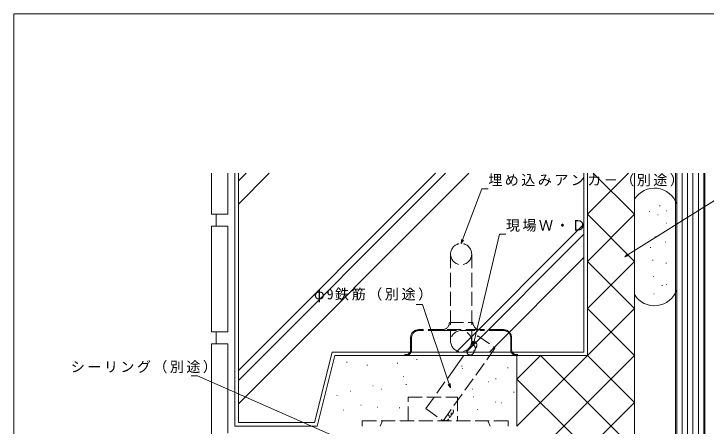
# Model space of a CAD drawing. Units: millimetres, scale not verified. Extents: x -594 to 539, y -420 to 386.
# Drawn here: x -590 to -295.5, y 206.9 to 382 of the extents above; entities that cross this region are included whole.
import ezdxf

# ---------------------------------------------------------------- set-up
doc = ezdxf.new("R2010")
doc.units = ezdxf.units.MM
doc.header["$LTSCALE"] = 2
doc.linetypes.add('DASHED1', pattern=[1.8, 1.2, -0.6])
doc.linetypes.add('DASHED3', pattern=[4, 3, -1])
for name, color, linetype, lineweight in [('0-1_YKK_ZWAK', 7, 'Continuous', 9), ('0-5_YKK_13', 4, 'Continuous', 9), ('0-6_YKK_D', 6, 'Continuous', 9), ('0-7_YSS_K', 3, 'Continuous', 9)]:
    doc.layers.add(name, color=color, linetype=linetype, lineweight=lineweight)
doc.styles.add('ＭＳ ゴシック', font='')
doc.styles.get('ＭＳ ゴシック').set_extended_font_data('MS Gothic')

msp = doc.modelspace()

# ---------------------------------------------------------------- linework, layer by layer
at = {"layer": '0-1_YKK_ZWAK'}
for p in [(-590, -367.965), (510, 382.035)]:
    msp.add_line(p, (-590, 382.035), dxfattribs=at)
at = {"layer": '0-5_YKK_13', "linetype": 'DASHED3'}
for p, q in [((-404.204, 279.953), (-404.204, 242.953)), ((-395.204, 279.953), (-395.204, 242.953)), ((-404.704, 250.853), (-394.704, 250.853)), ((-407.704, 247.853), (-417.704, 247.853)), ((-407.704, 247.453), (-417.704, 247.453)), ((-391.704, 247.853), (-407.704, 247.853)), ((-407.704, 247.453), (-391.704, 247.453)), ((-381.704, 247.853), (-391.704, 247.853)), ((-381.704, 247.453), (-391.704, 247.453)), ((-421.204, 244.353), (-421.204, 239.253)), ((-420.804, 244.353), (-420.804, 239.253)), ((-378.604, 239.253), (-378.604, 244.353)), ((-378.204, 239.253), (-378.204, 244.353)), ((-423.704, 237.253), (-423.204, 237.253)), ((-376.204, 237.253), (-375.704, 237.253)), ((-422.249, 219.151), (-401.249, 219.151)), ((-422.249, 209.151), (-422.249, 219.151)), ((-401.249, 219.151), (-401.249, 209.151)), ((-441.749, 209.151), (-379.749, 209.151)), ((-441.749, 206.851), (-441.749, 209.151)), ((-434.143, 206.851), (-433.214, 209.151)), ((-387.355, 206.851), (-388.285, 209.151)), ((-379.749, 206.851), (-379.749, 209.151))]:
    msp.add_line(p, q, dxfattribs=at)
for points in [[(-423.704, 237.253), (-423.704, 236.853), (-423.204, 236.853), (-376.204, 236.853)], [(-376.204, 236.853), (-375.704, 236.853), (-375.704, 237.253)]]:
    msp.add_lwpolyline(points, dxfattribs=at)
msp.add_circle((-399.704, 242.953), 4.5, dxfattribs=at)
for centre, radius, start, end in [((-399.704, 279.953), 4.5, 0, 180), ((-399.704, 279.953), 4.5, 180, 0), ((-407.704, 250.853), 3, 270, 0), ((-391.704, 250.853), 3, 180, 270), ((-417.704, 244.353), 3.5, 90, 180), ((-417.704, 244.353), 3.1, 90, 180), ((-381.704, 244.353), 3.5, 0, 90), ((-381.704, 244.353), 3.1, 0, 90), ((-423.204, 239.253), 2, 270, 0), ((-423.204, 239.253), 2.4, 270, 0), ((-376.204, 239.253), 2.4, 180, 270), ((-376.204, 239.253), 2, 180, 270)]:
    msp.add_arc(centre, radius, start, end, dxfattribs=at)
at = {"layer": '0-6_YKK_D'}
for p, q in [((-399.098, 286.041), (-390.855, 307.665)), ((-390.855, 307.665), (-388.155, 307.665)), ((-328.636, 279.719), (-290.793, 303.411)), ((-399.704, 284.453), (-399.524, 286.204)), ((-399.704, 284.453), (-399.098, 286.041)), ((-398.672, 285.879), (-399.704, 284.453)), ((-394.088, 242.915), (-383.344, 288.45)), ((-383.344, 288.45), (-380.644, 288.45)), ((-330.077, 278.817), (-328.878, 280.105)), ((-330.077, 278.817), (-328.636, 279.719)), ((-328.394, 279.333), (-330.077, 278.817)), ((-416.077, 258.528), (-418.777, 258.528)), ((-404.762, 224.754), (-416.077, 258.528)), ((-394.479, 241.261), (-394.532, 243.02)), ((-394.479, 241.261), (-394.088, 242.915)), ((-393.645, 242.811), (-394.479, 241.261)), ((-511.855, 228.29), (-514.555, 228.29)), ((-451.436, 201.611), (-511.855, 228.29)), ((-404.222, 223.142), (-405.194, 224.61)), ((-404.222, 223.142), (-404.762, 224.754)), ((-404.33, 224.899), (-404.222, 223.142))]:
    msp.add_line(p, q, dxfattribs=at)
at = {"layer": '0-7_YSS_K'}
for p, q in [((-505.951, 296.853), (-505.951, 314.363)), ((-498.951, 296.853), (-498.951, 314.363)), ((-495.954, 206.853), (-495.954, 314.363)), ((-396.459, 314.363), (-494.454, 216.368)), ((-481.311, 314.363), (-494.454, 301.22)), ((-406.358, 314.363), (-494.454, 226.267)), ((-491.211, 314.363), (-494.454, 311.12)), ((-410.601, 314.363), (-494.454, 230.51)), ((-494.454, 314.363), (-494.454, 208.353)), ((-347.454, 238.353), (-347.454, 314.363)), ((-345.954, 314.363), (-345.954, 236.853)), ((-345.954, 296.853), (-328.444, 314.363)), ((-345.954, 236.853), (-345.954, 314.363)), ((-325.954, 296.853), (-343.463, 314.363)), ((-325.954, 236.853), (-325.954, 314.363)), ((-308.453, 196.851), (-308.454, 314.363)), ((-307.953, 197.352), (-307.954, 314.363)), ((-305.653, 197.352), (-305.654, 314.363)), ((-303.353, 197.352), (-303.354, 314.363)), ((-301.053, 197.352), (-301.054, 314.363)), ((-298.753, 197.352), (-298.754, 314.363)), ((-296.454, 314.363), (-296.453, 197.352)), ((-295.954, 314.363), (-295.953, 196.852)), ((-325.954, 262.731), (-325.954, 303.267)), ((-315.279, 300.517), (-315.079, 300.517)), ((-307.954, 264.877), (-307.954, 301.122)), ((-319.708, 298.057), (-319.508, 298.057)), ((-312.326, 298.303), (-312.126, 298.303)), ((-498.951, 296.853), (-505.952, 296.853)), ((-503.951, 291.853), (-503.951, 296.853)), ((-345.954, 276.853), (-325.954, 296.853)), ((-325.954, 276.853), (-345.954, 296.853)), ((-316.017, 296.58), (-315.817, 296.58)), ((-498.951, 291.853), (-505.951, 291.853)), ((-505.951, 246.853), (-505.951, 291.853)), ((-498.951, 246.853), (-498.951, 291.853)), ((-347.454, 292.657), (-401.758, 238.353)), ((-312.326, 293.135), (-312.126, 293.135)), ((-347.454, 288.414), (-397.515, 238.353)), ((-317.247, 287.23), (-317.047, 287.23)), ((-319.216, 282.801), (-319.016, 282.801)), ((-312.818, 285.015), (-312.618, 285.015)), ((-347.454, 278.515), (-387.616, 238.353)), ((-318.231, 277.387), (-318.031, 277.387)), ((-345.954, 256.853), (-325.954, 276.853)), ((-325.954, 256.853), (-345.954, 276.853)), ((-312.572, 276.157), (-312.372, 276.157)), ((-317.985, 270.498), (-317.785, 270.498)), ((-314.294, 266.561), (-314.094, 266.561)), ((-312.326, 267.053), (-312.126, 267.053)), ((-317.739, 263.116), (-317.539, 263.116)), ((-325.954, 236.853), (-345.954, 256.853)), ((-345.954, 236.853), (-325.954, 256.853)), ((-498.951, 246.853), (-505.951, 246.853)), ((-503.951, 241.853), (-503.951, 246.853)), ((-505.951, 196.853), (-505.951, 241.853)), ((-498.951, 241.853), (-505.951, 241.853)), ((-498.951, 203.853), (-498.951, 241.853)), ((-462.125, 208.353), (-454.625, 238.353)), ((-460.954, 206.853), (-453.454, 236.853)), ((-347.454, 238.353), (-454.625, 238.353)), ((-453.454, 236.853), (-345.954, 236.853)), ((-375.953, 226.853), (-365.954, 236.853)), ((-375.953, 206.853), (-345.954, 236.853)), ((-375.953, 206.851), (-375.953, 236.853)), ((-330.952, 201.851), (-365.954, 236.853)), ((-360.955, 201.851), (-325.954, 236.853)), ((-325.954, 216.853), (-345.954, 236.853)), ((-325.954, 201.851), (-325.954, 236.853)), ((-448.406, 234.008), (-448.206, 234.008)), ((-439.795, 232.761), (-439.595, 232.761)), ((-426.873, 233.605), (-426.673, 233.605)), ((-418.622, 235.215), (-418.422, 235.215)), ((-399.504, 232.398), (-399.304, 232.398)), ((-399.325, 231.358), (-399.125, 231.358)), ((-379.909, 231.592), (-379.709, 231.592)), ((-424.257, 227.971), (-424.057, 227.971)), ((-385.015, 226.964), (-384.815, 226.964)), ((-350.952, 201.851), (-375.953, 226.852)), ((-437.337, 223.946), (-437.137, 223.946)), ((-423.186, 224.486), (-422.986, 224.486)), ((-388.097, 225.656), (-387.897, 225.656)), ((-446.796, 221.732), (-446.596, 221.732)), ((-433.713, 222.615), (-433.513, 222.615)), ((-394.875, 222.537), (-394.675, 222.537)), ((-377.368, 221.33), (-377.168, 221.33)), ((-452.632, 219.921), (-452.432, 219.921)), ((-394.647, 219.34), (-394.447, 219.34)), ((-442.368, 215.831), (-442.168, 215.831)), ((-385.216, 217.104), (-385.016, 217.104)), ((-382.717, 216.767), (-382.517, 216.767)), ((-340.955, 201.851), (-325.954, 216.853)), ((-449.814, 213.683), (-449.614, 213.683)), ((-435.35, 214.895), (-435.15, 214.895)), ((-425.993, 214.661), (-425.793, 214.661)), ((-392.775, 213.96), (-392.575, 213.96)), ((-495.954, 206.853), (-460.954, 206.853)), ((-494.454, 208.353), (-462.125, 208.353))]:
    msp.add_line(p, q, dxfattribs=at)
at = {"layer": '0-7_YSS_K', "linetype": 'DASHED3'}
for p, q in [((-402.132, 231.881), (-392.561, 245.269)), ((-392.561, 245.269), (-385.24, 240.035)), ((-414.712, 214.286), (-402.132, 231.881))]:
    msp.add_line(p, q, dxfattribs=at)
msp.add_lwpolyline([(-414.712, 214.286), (-407.39, 209.051), (-385.24, 240.035)], dxfattribs=at)
at = {"layer": '0-7_YSS_K'}
for centre, start, end in [((-317.454, 297.999), 18.19487, 148.21165), ((-317.454, 267.999), 211.78833, 341.80511)]:
    msp.add_arc(centre, 10, start, end, dxfattribs=at)
at = {"layer": '0-7_YSS_K', "linetype": 'DASHED3'}
for centre, start, end in [((-394.479, 241.261), 304.43626, 118.90477), ((-395.773, 238.554), 150.15138, 70.27065), ((-395.126, 239.908), 304.43626, 92.97159)]:
    msp.add_arc(centre, 1.5, start, end, dxfattribs=at)
at = {"layer": '0-7_YSS_K', "linetype": 'DASHED1'}
for centre, start in [((-405.369, 211.879), 294.43686), ((-404.497, 213.099), 294.43686), ((-406.241, 210.659), 234.43689)]:
    msp.add_arc(centre, 1.5, start, 54.43686, dxfattribs=at)

# ---------------------------------------------------------------- texts
at = {"layer": '0-6_YKK_D', "color": 7, "char_height": 4.399, "attachment_point": 7, "style": 'ＭＳ ゴシック'}
for s, insert in [('\\T1.17;埋め込みアンカ－（別途）', (-388.155, 308.665)), ('\\T1.17;現場Ｗ・Ｄ', (-380.644, 289.45)), ('\\T1.18;φ9鉄筋（別途）', (-462.297, 259.528)), ('\\T1.17;シーリング（別途）', (-565.755, 229.29))]:
    msp.add_mtext(s, dxfattribs=dict(at, insert=insert))

doc.saveas('drawing.dxf')
